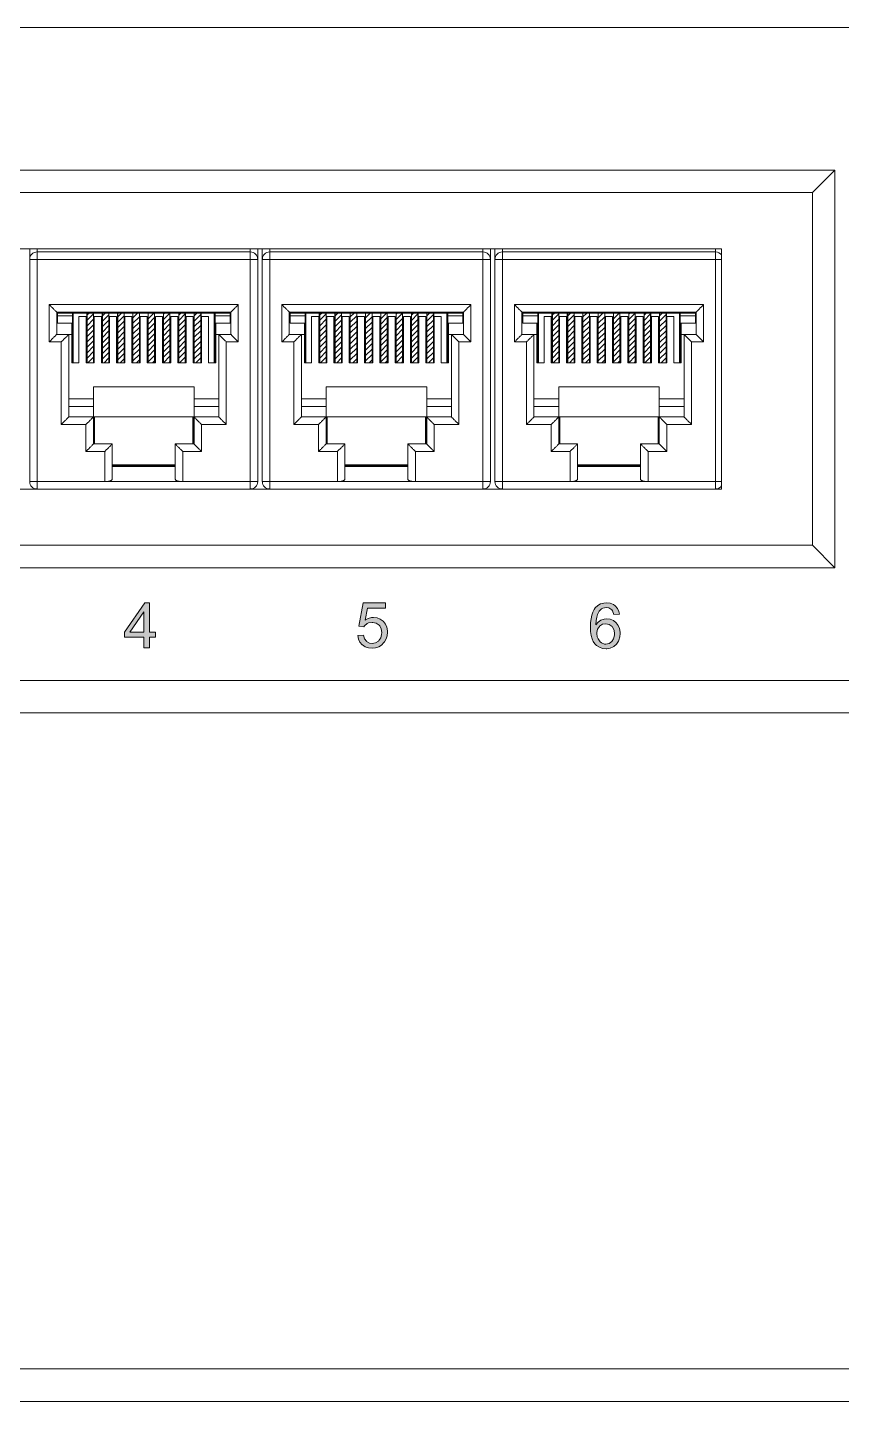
# Model space of a CAD drawing. Header units: millimetres. Extents: x 1256 to 2931, y 3298 to 3694.
# Drawn here: x 2055.89 to 2062.12, y 3460.25 to 3470.77 of the extents above; entities that cross this region are included whole.
import ezdxf

# ---------------------------------------------------------------- set-up
doc = ezdxf.new("R2010")
doc.units = ezdxf.units.MM
doc.layers.get('0').update_dxf_attribs({"color": 250, "lineweight": 5})
doc.layers.add('(B) 1U - Patch Panel nº', color=250, linetype='Continuous', lineweight=5)
doc.layers.add('(C)1U - Gestion Cable', color=250, linetype='Continuous', lineweight=5)
pattern_1 = [(45, (22474.5474, 105.91026), (-0.166441777, 0.166441777), [])]
pattern_2 = [(45, (22488.9114, 105.91026), (-0.166441777, 0.166441777), [])]
pattern_3 = [(45, (22503.2754, 105.91026), (-0.166441777, 0.166441777), [])]

# ---------------------------------------------------------------- blocks, each defined once
blk = doc.blocks.new('1U - Patch Panel 24P RJ45')
at = {"layer": '(B) 1U - Patch Panel nº', "lineweight": 5}
h = blk.add_hatch(dxfattribs=at)
h.set_pattern_fill('ANSI31', color=250, scale=0.074137, style=0)
h.set_pattern_definition(pattern_1)
h.paths.add_polyline_path([(23115.948, 717.034), (23115.634, 717.034), (23115.551, 717.026), (23115.551, 713.968), (23115.948, 713.968)])
h = blk.add_hatch(dxfattribs=at)
h.set_pattern_fill('ANSI31', color=250, scale=0.074137, style=0)
h.set_pattern_definition(pattern_1)
h.paths.add_polyline_path([(23116.891, 717.034), (23116.558, 717.034), (23116.494, 717.029), (23116.494, 713.968), (23116.891, 713.968)])
h.paths.add_polyline_path([(23117.83, 717.034), (23117.432, 717.034), (23117.432, 713.968), (23117.83, 713.968)])
h.paths.add_polyline_path([(23118.773, 717.034), (23118.375, 717.034), (23118.375, 713.968), (23118.773, 713.968)])
h.paths.add_polyline_path([(23119.711, 717.034), (23119.313, 717.034), (23119.313, 713.968), (23119.711, 713.968)])
h.paths.add_polyline_path([(23120.257, 713.968), (23120.656, 713.968), (23120.656, 717.034), (23120.257, 717.034)])
h.paths.add_polyline_path([(23121.205, 713.968), (23121.602, 713.968), (23121.602, 717.034), (23121.205, 717.034)])
h = blk.add_hatch(dxfattribs=at)
h.set_pattern_fill('ANSI31', color=250, scale=0.074137, style=0)
h.set_pattern_definition(pattern_1)
h.paths.add_polyline_path([(23122.163, 713.968), (23122.561, 713.968), (23122.561, 717.033), (23122.535, 717.034), (23122.163, 717.034)])
h = blk.add_hatch(dxfattribs=at)
h.set_pattern_fill('ANSI31', color=250, scale=0.074137, style=0)
h.set_pattern_definition(pattern_2)
h.paths.add_polyline_path([(23130.312, 717.034), (23129.998, 717.034), (23129.915, 717.026), (23129.915, 713.968), (23130.312, 713.968)])
h = blk.add_hatch(dxfattribs=at)
h.set_pattern_fill('ANSI31', color=250, scale=0.074137, style=0)
h.set_pattern_definition(pattern_2)
h.paths.add_polyline_path([(23131.255, 717.034), (23130.922, 717.034), (23130.858, 717.029), (23130.858, 713.968), (23131.255, 713.968)])
h.paths.add_polyline_path([(23132.194, 717.034), (23131.796, 717.034), (23131.796, 713.968), (23132.194, 713.968)])
h.paths.add_polyline_path([(23133.137, 717.034), (23132.739, 717.034), (23132.739, 713.968), (23133.137, 713.968)])
h.paths.add_polyline_path([(23134.075, 717.034), (23133.677, 717.034), (23133.677, 713.968), (23134.075, 713.968)])
h.paths.add_polyline_path([(23134.621, 713.968), (23135.02, 713.968), (23135.02, 717.034), (23134.621, 717.034)])
h.paths.add_polyline_path([(23135.569, 713.968), (23135.966, 713.968), (23135.966, 717.034), (23135.569, 717.034)])
h = blk.add_hatch(dxfattribs=at)
h.set_pattern_fill('ANSI31', color=250, scale=0.074137, style=0)
h.set_pattern_definition(pattern_2)
h.paths.add_polyline_path([(23136.527, 713.968), (23136.925, 713.968), (23136.925, 717.033), (23136.899, 717.034), (23136.527, 717.034)])
h = blk.add_hatch(dxfattribs=at)
h.set_pattern_fill('ANSI31', color=250, scale=0.074137, style=0)
h.set_pattern_definition(pattern_3)
h.paths.add_polyline_path([(23144.676, 717.034), (23144.362, 717.034), (23144.279, 717.026), (23144.279, 713.968), (23144.676, 713.968)])
h = blk.add_hatch(dxfattribs=at)
h.set_pattern_fill('ANSI31', color=250, scale=0.074137, style=0)
h.set_pattern_definition(pattern_3)
h.paths.add_polyline_path([(23145.619, 717.034), (23145.286, 717.034), (23145.222, 717.029), (23145.222, 713.968), (23145.619, 713.968)])
h.paths.add_polyline_path([(23146.558, 717.034), (23146.16, 717.034), (23146.16, 713.968), (23146.558, 713.968)])
h.paths.add_polyline_path([(23147.501, 717.034), (23147.103, 717.034), (23147.103, 713.968), (23147.501, 713.968)])
h.paths.add_polyline_path([(23148.439, 717.034), (23148.041, 717.034), (23148.041, 713.968), (23148.439, 713.968)])
h.paths.add_polyline_path([(23148.985, 713.968), (23149.384, 713.968), (23149.384, 717.034), (23148.985, 717.034)])
h.paths.add_polyline_path([(23149.933, 713.968), (23150.33, 713.968), (23150.33, 717.034), (23149.933, 717.034)])
h = blk.add_hatch(dxfattribs=at)
h.set_pattern_fill('ANSI31', color=250, scale=0.074137, style=0)
h.set_pattern_definition(pattern_3)
h.paths.add_polyline_path([(23150.891, 713.968), (23151.289, 713.968), (23151.289, 717.033), (23151.263, 717.034), (23150.891, 717.034)])
h = blk.add_hatch(color=250, dxfattribs=at)
h.paths.add_polyline_path([(23147.989, 698.645), (23148.068, 698.424), (23148.406, 698.45), (23148.374, 698.609), (23148.289, 698.802), (23148.156, 698.958), (23148.038, 699.043), (23147.843, 699.118), (23147.618, 699.144), (23147.449, 699.131), (23147.247, 699.072), (23147.071, 698.971), (23146.918, 698.824), (23146.85, 698.723), (23146.765, 698.564), (23146.703, 698.375), (23146.657, 698.16), (23146.631, 697.919), (23146.622, 697.652), (23146.622, 697.632), (23146.635, 697.365), (23146.667, 697.131), (23146.719, 696.929), (23146.794, 696.756), (23146.892, 696.62), (23146.999, 696.509), (23147.172, 696.395), (23147.367, 696.327), (23147.586, 696.304), (23147.625, 696.304), (23147.84, 696.34), (23148.032, 696.424), (23148.064, 696.444), (23148.221, 696.584), (23148.344, 696.769), (23148.37, 696.831), (23148.436, 697.033), (23148.455, 697.255), (23148.452, 697.33), (23148.419, 697.548), (23148.338, 697.74), (23148.217, 697.903), (23148.208, 697.913), (23148.038, 698.046), (23147.846, 698.127), (23147.634, 698.154), (23147.465, 698.137), (23147.263, 698.062), (23147.104, 697.955), (23146.96, 697.786), (23146.973, 698.043), (23147.006, 698.254), (23147.058, 698.427), (23147.165, 698.626), (23147.312, 698.772), (23147.387, 698.818), (23147.599, 698.86), (23147.765, 698.834), (23147.937, 698.717)])
h.paths.add_polyline_path([(23147.784, 697.812), (23147.954, 697.688), (23147.989, 697.642), (23148.077, 697.46), (23148.107, 697.232), (23148.103, 697.141), (23148.055, 696.929), (23147.95, 696.76), (23147.781, 696.629), (23147.579, 696.584), (23147.498, 696.59), (23147.299, 696.668), (23147.214, 696.734), (23147.091, 696.913), (23147.042, 697.036), (23147.012, 697.251), (23147.016, 697.307), (23147.061, 697.518), (23147.175, 697.688), (23147.182, 697.698), (23147.358, 697.815), (23147.566, 697.854), (23147.576, 697.854)], flags=16)
h = blk.add_hatch(color=250, dxfattribs=at)
h.paths.add_polyline_path([(23119.393, 699.137), (23119.116, 699.137), (23117.849, 697.336), (23117.849, 697.024), (23119.054, 697.024), (23119.054, 696.359), (23119.393, 696.359), (23119.393, 697.024), (23119.77, 697.024), (23119.77, 697.336), (23119.393, 697.336)])
h.paths.add_polyline_path([(23119.054, 698.59), (23119.054, 697.336), (23118.184, 697.336)], flags=16)
blk.add_hatch(color=250, dxfattribs=at).paths.add_polyline_path([(23133.963, 698.808), (23133.963, 699.137), (23132.582, 699.137), (23132.312, 697.707), (23132.635, 697.665), (23132.674, 697.724), (23132.843, 697.86), (23132.924, 697.9), (23133.139, 697.935), (23133.191, 697.932), (23133.4, 697.883), (23133.569, 697.766), (23133.615, 697.714), (23133.703, 697.532), (23133.732, 697.307), (23133.726, 697.19), (23133.67, 696.981), (23133.563, 696.812), (23133.53, 696.779), (23133.351, 696.665), (23133.146, 696.626), (23132.977, 696.652), (23132.797, 696.76), (23132.788, 696.766), (23132.674, 696.929), (23132.612, 697.151), (23132.254, 697.121), (23132.299, 696.903), (23132.39, 696.714), (23132.527, 696.558), (23132.547, 696.542), (23132.716, 696.434), (23132.918, 696.369), (23133.146, 696.346), (23133.354, 696.366), (23133.553, 696.428), (23133.726, 696.535), (23133.875, 696.685), (23133.908, 696.73), (23134.012, 696.913), (23134.074, 697.115), (23134.094, 697.336), (23134.09, 697.418), (23134.055, 697.633), (23133.973, 697.821), (23133.843, 697.984), (23133.814, 698.014), (23133.641, 698.137), (23133.446, 698.212), (23133.231, 698.238), (23133.104, 698.229), (23132.902, 698.17), (23132.706, 698.062), (23132.856, 698.808)])
at = {"layer": '(B) 1U - Patch Panel nº', "color": 250, "lineweight": 5}
for points in [[(23147.618, 699.144), (23147.449, 699.131), (23147.247, 699.072), (23147.071, 698.971), (23146.918, 698.824), (23146.85, 698.723), (23146.765, 698.564), (23146.703, 698.375), (23146.657, 698.16), (23146.631, 697.919), (23146.622, 697.652), (23146.622, 697.632), (23146.635, 697.365), (23146.667, 697.131), (23146.719, 696.929), (23146.794, 696.756), (23146.892, 696.62), (23146.999, 696.509), (23147.172, 696.395), (23147.367, 696.327), (23147.586, 696.304), (23147.625, 696.304), (23147.84, 696.34), (23148.032, 696.424), (23148.064, 696.444), (23148.221, 696.584)], [(23148.156, 698.958), (23148.038, 699.043), (23147.843, 699.118), (23147.618, 699.144)], [(23119.393, 699.137), (23119.116, 699.137), (23117.849, 697.336), (23117.849, 697.024), (23119.054, 697.024), (23119.054, 696.359), (23119.393, 696.359), (23119.393, 697.024), (23119.77, 697.024), (23119.77, 697.336), (23119.393, 697.336)], [(23119.054, 698.59), (23119.054, 697.336), (23118.184, 697.336), (23119.054, 697.336)], [(23119.054, 697.336), (23118.184, 697.336), (23119.054, 698.59)], [(23119.393, 697.336), (23119.393, 699.137)], [(23133.963, 699.137), (23132.582, 699.137), (23132.312, 697.707), (23132.635, 697.665), (23132.674, 697.724), (23132.843, 697.86), (23132.924, 697.9), (23133.139, 697.935)], [(23132.706, 698.062), (23132.856, 698.808), (23133.963, 698.808), (23133.963, 699.137)], [(23146.96, 697.786), (23146.96, 697.786), (23146.973, 698.043), (23147.006, 698.254), (23147.058, 698.427), (23147.165, 698.626), (23147.312, 698.772), (23147.387, 698.818), (23147.599, 698.86)], [(23147.599, 698.86), (23147.765, 698.834), (23147.937, 698.717), (23147.989, 698.645), (23148.068, 698.424), (23148.406, 698.45), (23148.374, 698.609), (23148.289, 698.802), (23148.156, 698.958)], [(23132.527, 696.558), (23132.547, 696.542), (23132.716, 696.434), (23132.918, 696.369), (23133.146, 696.346), (23133.354, 696.366), (23133.553, 696.428), (23133.726, 696.535), (23133.875, 696.685), (23133.908, 696.73), (23134.012, 696.913), (23134.074, 697.115), (23134.094, 697.336), (23134.09, 697.418), (23134.055, 697.633), (23133.973, 697.821), (23133.843, 697.984)], [(23133.231, 698.238), (23133.104, 698.229), (23132.902, 698.17), (23132.706, 698.062)], [(23133.139, 697.935), (23133.191, 697.932), (23133.4, 697.883), (23133.569, 697.766), (23133.615, 697.714), (23133.703, 697.532), (23133.732, 697.307), (23133.726, 697.19), (23133.67, 696.981), (23133.563, 696.812), (23133.53, 696.779), (23133.351, 696.665), (23133.146, 696.626)], [(23133.814, 698.014), (23133.641, 698.137), (23133.446, 698.212), (23133.231, 698.238)], [(23133.843, 697.984), (23133.814, 698.014)], [(23147.634, 698.154), (23147.465, 698.137), (23147.263, 698.062), (23147.104, 697.955), (23146.96, 697.786)], [(23147.579, 696.584), (23147.498, 696.59), (23147.299, 696.668), (23147.214, 696.734), (23147.091, 696.913), (23147.042, 697.036), (23147.012, 697.251), (23147.016, 697.307), (23147.061, 697.518), (23147.175, 697.688), (23147.182, 697.698)], [(23147.182, 697.698), (23147.358, 697.815), (23147.566, 697.854)], [(23147.566, 697.854), (23147.576, 697.854), (23147.784, 697.812), (23147.954, 697.688), (23147.989, 697.642), (23148.077, 697.46), (23148.107, 697.232), (23148.103, 697.141), (23148.055, 696.929), (23147.95, 696.76), (23147.781, 696.629), (23147.579, 696.584)], [(23148.217, 697.903), (23148.208, 697.913), (23148.038, 698.046), (23147.846, 698.127), (23147.634, 698.154)], [(23148.221, 696.584), (23148.344, 696.769), (23148.37, 696.831), (23148.436, 697.033), (23148.455, 697.255), (23148.452, 697.33), (23148.419, 697.548), (23148.338, 697.74), (23148.217, 697.903)], [(23132.612, 697.151), (23132.254, 697.121), (23132.254, 697.121), (23132.299, 696.903), (23132.39, 696.714), (23132.527, 696.558)], [(23133.146, 696.626), (23132.977, 696.652), (23132.797, 696.76), (23132.788, 696.766), (23132.674, 696.929), (23132.612, 697.151)]]:
    blk.add_lwpolyline(points, dxfattribs=at)
at = {"color": 250, "linetype": 'Continuous', "lineweight": 5}
for p, q in [((23468.04, 734.668), (23057.508, 734.668)), ((23161.716, 725.864), (23061.539, 725.864)), ((23161.716, 725.864), (23160.326, 724.474)), ((23161.716, 701.306), (23161.716, 725.864)), ((23160.326, 724.474), (23062.929, 724.474)), ((23160.326, 702.696), (23160.326, 724.474)), ((23154.72, 720.999), (23068.536, 720.999)), ((23111.998, 706.635), (23111.998, 720.999)), ((23112.462, 706.171), (23112.462, 720.999)), ((23112.462, 720.813), (23125.621, 720.813)), ((23125.621, 706.171), (23125.621, 720.999)), ((23126.084, 706.635), (23126.084, 720.999)), ((23126.362, 706.635), (23126.362, 720.999)), ((23126.826, 706.171), (23126.826, 720.999)), ((23126.826, 720.813), (23139.985, 720.813)), ((23139.985, 706.171), (23139.985, 720.999)), ((23140.448, 706.635), (23140.448, 720.999)), ((23140.726, 706.635), (23140.726, 720.999)), ((23141.19, 706.171), (23141.19, 720.999)), ((23141.19, 720.813), (23154.349, 720.813)), ((23154.349, 706.171), (23154.349, 720.999)), ((23154.72, 706.171), (23154.72, 720.999)), ((23111.998, 720.35), (23126.084, 720.35)), ((23126.362, 720.35), (23140.448, 720.35)), ((23140.726, 720.35), (23154.72, 720.35)), ((23113.203, 717.558), (23124.88, 717.558)), ((23113.203, 715.253), (23113.203, 717.558)), ((23113.666, 717.095), (23124.416, 717.095)), ((23113.666, 717.095), (23113.666, 717.094)), ((23113.666, 715.716), (23113.666, 717.094)), ((23113.666, 717.034), (23124.416, 717.034)), ((23113.713, 716.41), (23113.713, 717.034)), ((23114.639, 713.968), (23114.639, 717.034)), ((23114.686, 717.034), (23114.686, 713.968)), ((23115.518, 717.034), (23115.518, 713.968)), ((23115.551, 717.034), (23115.551, 713.968)), ((23115.634, 717.034), (23115.551, 717.026)), ((23115.948, 717.034), (23115.948, 713.968)), ((23116.466, 717.034), (23116.466, 713.968)), ((23116.494, 717.034), (23116.494, 713.968)), ((23116.558, 717.034), (23116.494, 717.029)), ((23116.891, 717.034), (23116.891, 713.968)), ((23117.417, 717.034), (23117.417, 713.968)), ((23117.432, 717.034), (23117.432, 713.968)), ((23117.83, 717.034), (23117.83, 713.968)), ((23118.364, 717.034), (23118.364, 713.968)), ((23118.375, 717.034), (23118.375, 713.968)), ((23118.773, 717.034), (23118.773, 713.968)), ((23119.313, 717.034), (23119.313, 713.968)), ((23119.711, 717.034), (23119.711, 713.968)), ((23119.715, 717.034), (23119.715, 713.968)), ((23120.257, 717.034), (23120.257, 713.968)), ((23120.656, 717.034), (23120.656, 713.968)), ((23120.661, 717.034), (23120.661, 713.968)), ((23121.205, 717.034), (23121.205, 713.968)), ((23121.602, 717.034), (23121.602, 713.968)), ((23121.622, 717.034), (23121.622, 713.968)), ((23122.163, 717.034), (23122.163, 713.968)), ((23122.561, 717.033), (23122.535, 717.034)), ((23122.561, 717.036), (23122.561, 717.033)), ((23122.561, 717.034), (23122.561, 713.968)), ((23122.582, 717.034), (23122.582, 713.968)), ((23123.397, 713.968), (23123.397, 717.034)), ((23123.443, 713.968), (23123.443, 717.034)), ((23124.37, 716.41), (23124.37, 717.034)), ((23124.416, 717.095), (23124.416, 717.094)), ((23124.416, 717.094), (23124.416, 715.716)), ((23124.88, 717.558), (23124.88, 715.253)), ((23127.567, 717.558), (23139.244, 717.558)), ((23127.567, 715.253), (23127.567, 717.558)), ((23128.03, 717.095), (23138.78, 717.095)), ((23128.03, 717.095), (23128.03, 717.094)), ((23128.03, 715.716), (23128.03, 717.094)), ((23128.03, 717.034), (23138.78, 717.034)), ((23128.077, 716.41), (23128.077, 717.034)), ((23129.003, 713.968), (23129.003, 717.034)), ((23129.05, 717.034), (23129.05, 713.968)), ((23129.882, 717.034), (23129.882, 713.968)), ((23129.915, 717.034), (23129.915, 713.968)), ((23129.998, 717.034), (23129.915, 717.026)), ((23130.312, 717.034), (23130.312, 713.968)), ((23130.83, 717.034), (23130.83, 713.968)), ((23130.858, 717.034), (23130.858, 713.968)), ((23130.922, 717.034), (23130.858, 717.029)), ((23131.255, 717.034), (23131.255, 713.968)), ((23131.781, 717.034), (23131.781, 713.968)), ((23131.796, 717.034), (23131.796, 713.968)), ((23132.194, 717.034), (23132.194, 713.968)), ((23132.728, 717.034), (23132.728, 713.968)), ((23132.739, 717.034), (23132.739, 713.968)), ((23133.137, 717.034), (23133.137, 713.968)), ((23133.677, 717.034), (23133.677, 713.968)), ((23134.075, 717.034), (23134.075, 713.968)), ((23134.079, 717.034), (23134.079, 713.968)), ((23134.621, 717.034), (23134.621, 713.968)), ((23135.02, 717.034), (23135.02, 713.968)), ((23135.025, 717.034), (23135.025, 713.968)), ((23135.569, 717.034), (23135.569, 713.968)), ((23135.966, 717.034), (23135.966, 713.968)), ((23135.986, 717.034), (23135.986, 713.968)), ((23136.527, 717.034), (23136.527, 713.968)), ((23136.925, 717.033), (23136.899, 717.034)), ((23136.925, 717.036), (23136.925, 717.033)), ((23136.925, 717.034), (23136.925, 713.968)), ((23136.946, 717.034), (23136.946, 713.968)), ((23137.761, 713.968), (23137.761, 717.034)), ((23137.807, 713.968), (23137.807, 717.034)), ((23138.734, 716.41), (23138.734, 717.034)), ((23138.78, 717.095), (23138.78, 717.094)), ((23138.78, 717.094), (23138.78, 715.716)), ((23139.244, 717.558), (23139.244, 715.253)), ((23141.931, 717.558), (23153.608, 717.558)), ((23141.931, 715.253), (23141.931, 717.558)), ((23142.394, 717.095), (23153.144, 717.095)), ((23142.394, 717.095), (23142.394, 717.094)), ((23142.394, 715.716), (23142.394, 717.094)), ((23142.394, 717.034), (23153.144, 717.034)), ((23142.441, 716.41), (23142.441, 717.034)), ((23143.367, 713.968), (23143.367, 717.034)), ((23143.414, 717.034), (23143.414, 713.968)), ((23144.246, 717.034), (23144.246, 713.968)), ((23144.279, 717.034), (23144.279, 713.968)), ((23144.362, 717.034), (23144.279, 717.026)), ((23144.676, 717.034), (23144.676, 713.968)), ((23145.194, 717.034), (23145.194, 713.968)), ((23145.222, 717.034), (23145.222, 713.968)), ((23145.286, 717.034), (23145.222, 717.029)), ((23145.619, 717.034), (23145.619, 713.968)), ((23146.145, 717.034), (23146.145, 713.968)), ((23146.16, 717.034), (23146.16, 713.968)), ((23146.558, 717.034), (23146.558, 713.968)), ((23147.092, 717.034), (23147.092, 713.968)), ((23147.103, 717.034), (23147.103, 713.968)), ((23147.501, 717.034), (23147.501, 713.968)), ((23148.041, 717.034), (23148.041, 713.968)), ((23148.439, 717.034), (23148.439, 713.968)), ((23148.443, 717.034), (23148.443, 713.968)), ((23148.985, 717.034), (23148.985, 713.968)), ((23149.384, 717.034), (23149.384, 713.968)), ((23149.389, 717.034), (23149.389, 713.968)), ((23149.933, 717.034), (23149.933, 713.968)), ((23150.33, 717.034), (23150.33, 713.968)), ((23150.35, 717.034), (23150.35, 713.968)), ((23150.891, 717.034), (23150.891, 713.968)), ((23151.289, 717.033), (23151.263, 717.034)), ((23151.289, 717.036), (23151.289, 717.033)), ((23151.289, 717.034), (23151.289, 713.968)), ((23151.31, 717.034), (23151.31, 713.968)), ((23152.125, 713.968), (23152.125, 717.034)), ((23152.171, 713.968), (23152.171, 717.034)), ((23153.098, 716.41), (23153.098, 717.034)), ((23153.144, 717.095), (23153.144, 717.094)), ((23153.144, 717.094), (23153.144, 715.716)), ((23153.608, 717.558), (23153.608, 715.253)), ((23113.666, 716.82), (23113.713, 716.82)), ((23114.639, 716.874), (23113.713, 716.874)), ((23114.639, 716.41), (23113.713, 716.41)), ((23114.593, 716.41), (23114.593, 713.968)), ((23115.042, 713.968), (23115.042, 716.822)), ((23115.042, 716.822), (23115.478, 716.822)), ((23115.478, 716.818), (23115.042, 716.818)), ((23115.478, 713.968), (23115.478, 716.822)), ((23115.988, 713.968), (23115.988, 716.822)), ((23115.988, 716.822), (23116.423, 716.822)), ((23116.423, 716.818), (23115.988, 716.818)), ((23116.423, 713.968), (23116.423, 716.822)), ((23116.933, 713.968), (23116.933, 716.822)), ((23116.933, 716.822), (23117.369, 716.822)), ((23117.369, 716.818), (23116.933, 716.818)), ((23117.369, 713.968), (23117.369, 716.822)), ((23117.878, 713.968), (23117.878, 716.822)), ((23117.878, 716.822), (23118.314, 716.822)), ((23118.314, 716.818), (23117.878, 716.818)), ((23118.314, 713.968), (23118.314, 716.822)), ((23118.823, 713.968), (23118.823, 716.822)), ((23118.823, 716.822), (23119.259, 716.822)), ((23119.259, 716.818), (23118.823, 716.818)), ((23119.259, 713.968), (23119.259, 716.822)), ((23119.769, 713.968), (23119.769, 716.822)), ((23119.769, 716.822), (23120.204, 716.822)), ((23120.204, 716.818), (23119.769, 716.818)), ((23120.204, 713.968), (23120.204, 716.822)), ((23120.714, 713.968), (23120.714, 716.822)), ((23120.714, 716.822), (23121.15, 716.822)), ((23121.15, 716.818), (23120.714, 716.818)), ((23121.15, 713.968), (23121.15, 716.822)), ((23121.659, 713.968), (23121.659, 716.822)), ((23121.659, 716.822), (23122.095, 716.822)), ((23122.095, 716.818), (23121.659, 716.818)), ((23122.095, 713.968), (23122.095, 716.822)), ((23122.604, 713.968), (23122.604, 716.822)), ((23122.604, 716.822), (23123.04, 716.822)), ((23123.04, 716.818), (23122.604, 716.818)), ((23123.04, 713.968), (23123.04, 716.822)), ((23123.443, 716.874), (23124.37, 716.874)), ((23124.37, 716.41), (23123.443, 716.41)), ((23123.489, 716.41), (23123.489, 713.968)), ((23124.416, 716.82), (23124.37, 716.82)), ((23128.03, 716.82), (23128.077, 716.82)), ((23129.003, 716.874), (23128.077, 716.874)), ((23129.003, 716.41), (23128.077, 716.41)), ((23128.957, 716.41), (23128.957, 713.968)), ((23129.406, 713.968), (23129.406, 716.822)), ((23129.406, 716.822), (23129.842, 716.822)), ((23129.842, 716.818), (23129.406, 716.818)), ((23129.842, 713.968), (23129.842, 716.822)), ((23130.352, 713.968), (23130.352, 716.822)), ((23130.352, 716.822), (23130.787, 716.822)), ((23130.787, 716.818), (23130.352, 716.818)), ((23130.787, 713.968), (23130.787, 716.822)), ((23131.297, 713.968), (23131.297, 716.822)), ((23131.297, 716.822), (23131.733, 716.822)), ((23131.733, 716.818), (23131.297, 716.818)), ((23131.733, 713.968), (23131.733, 716.822)), ((23132.242, 713.968), (23132.242, 716.822)), ((23132.242, 716.822), (23132.678, 716.822)), ((23132.678, 716.818), (23132.242, 716.818)), ((23132.678, 713.968), (23132.678, 716.822)), ((23133.187, 713.968), (23133.187, 716.822)), ((23133.187, 716.822), (23133.623, 716.822)), ((23133.623, 716.818), (23133.187, 716.818)), ((23133.623, 713.968), (23133.623, 716.822)), ((23134.133, 713.968), (23134.133, 716.822)), ((23134.133, 716.822), (23134.568, 716.822)), ((23134.568, 716.818), (23134.133, 716.818)), ((23134.568, 713.968), (23134.568, 716.822)), ((23135.078, 713.968), (23135.078, 716.822)), ((23135.078, 716.822), (23135.514, 716.822)), ((23135.514, 716.818), (23135.078, 716.818)), ((23135.514, 713.968), (23135.514, 716.822)), ((23136.023, 713.968), (23136.023, 716.822)), ((23136.023, 716.822), (23136.459, 716.822)), ((23136.459, 716.818), (23136.023, 716.818)), ((23136.459, 713.968), (23136.459, 716.822)), ((23136.968, 713.968), (23136.968, 716.822)), ((23136.968, 716.822), (23137.404, 716.822)), ((23137.404, 716.818), (23136.968, 716.818)), ((23137.404, 713.968), (23137.404, 716.822)), ((23137.807, 716.874), (23138.734, 716.874)), ((23138.734, 716.41), (23137.807, 716.41)), ((23137.853, 716.41), (23137.853, 713.968)), ((23138.78, 716.82), (23138.734, 716.82)), ((23142.394, 716.82), (23142.441, 716.82)), ((23143.367, 716.874), (23142.441, 716.874)), ((23143.367, 716.41), (23142.441, 716.41)), ((23143.321, 716.41), (23143.321, 713.968)), ((23143.77, 713.968), (23143.77, 716.822)), ((23143.77, 716.822), (23144.206, 716.822)), ((23144.206, 716.818), (23143.77, 716.818)), ((23144.206, 713.968), (23144.206, 716.822)), ((23144.716, 713.968), (23144.716, 716.822)), ((23144.716, 716.822), (23145.151, 716.822)), ((23145.151, 716.818), (23144.716, 716.818)), ((23145.151, 713.968), (23145.151, 716.822)), ((23145.661, 713.968), (23145.661, 716.822)), ((23145.661, 716.822), (23146.097, 716.822)), ((23146.097, 716.818), (23145.661, 716.818)), ((23146.097, 713.968), (23146.097, 716.822)), ((23146.606, 713.968), (23146.606, 716.822)), ((23146.606, 716.822), (23147.042, 716.822)), ((23147.042, 716.818), (23146.606, 716.818)), ((23147.042, 713.968), (23147.042, 716.822)), ((23147.551, 713.968), (23147.551, 716.822)), ((23147.551, 716.822), (23147.987, 716.822)), ((23147.987, 716.818), (23147.551, 716.818)), ((23147.987, 713.968), (23147.987, 716.822)), ((23148.497, 713.968), (23148.497, 716.822)), ((23148.497, 716.822), (23148.932, 716.822)), ((23148.932, 716.818), (23148.497, 716.818)), ((23148.932, 713.968), (23148.932, 716.822)), ((23149.442, 713.968), (23149.442, 716.822)), ((23149.442, 716.822), (23149.878, 716.822)), ((23149.878, 716.818), (23149.442, 716.818)), ((23149.878, 713.968), (23149.878, 716.822)), ((23150.387, 716.822), (23150.823, 716.822)), ((23150.387, 713.968), (23150.387, 716.822)), ((23150.823, 716.818), (23150.387, 716.818)), ((23150.823, 713.968), (23150.823, 716.822)), ((23151.332, 713.968), (23151.332, 716.822)), ((23151.332, 716.822), (23151.768, 716.822)), ((23151.768, 716.818), (23151.332, 716.818)), ((23151.768, 713.968), (23151.768, 716.822)), ((23152.171, 716.874), (23153.098, 716.874)), ((23153.098, 716.41), (23152.171, 716.41)), ((23152.217, 716.41), (23152.217, 713.968)), ((23153.144, 716.82), (23153.098, 716.82)), ((23113.666, 715.716), (23114.593, 715.716)), ((23114.408, 710.619), (23114.408, 715.716)), ((23124.416, 715.716), (23123.489, 715.716)), ((23123.675, 715.716), (23123.675, 710.619)), ((23128.03, 715.716), (23128.957, 715.716)), ((23128.772, 710.619), (23128.772, 715.716)), ((23138.78, 715.716), (23137.853, 715.716)), ((23138.039, 715.716), (23138.039, 710.619)), ((23142.394, 715.716), (23143.321, 715.716)), ((23143.136, 710.619), (23143.136, 715.716)), ((23153.144, 715.716), (23152.217, 715.716)), ((23152.403, 715.716), (23152.403, 710.619)), ((23113.944, 715.253), (23113.203, 715.253)), ((23113.944, 710.156), (23113.944, 715.253)), ((23124.138, 715.253), (23124.138, 710.156)), ((23124.88, 715.253), (23124.138, 715.253)), ((23128.308, 715.253), (23127.567, 715.253)), ((23128.308, 710.156), (23128.308, 715.253)), ((23138.502, 715.253), (23138.502, 710.156)), ((23139.244, 715.253), (23138.502, 715.253)), ((23142.672, 715.253), (23141.931, 715.253)), ((23142.672, 710.156), (23142.672, 715.253)), ((23152.866, 715.253), (23152.866, 710.156)), ((23153.608, 715.253), (23152.866, 715.253)), ((23115.042, 713.968), (23114.593, 713.968)), ((23115.988, 713.968), (23115.478, 713.968)), ((23116.933, 713.968), (23116.423, 713.968)), ((23117.878, 713.968), (23117.369, 713.968)), ((23118.823, 713.968), (23118.314, 713.968)), ((23119.769, 713.968), (23119.259, 713.968)), ((23120.714, 713.968), (23120.204, 713.968)), ((23121.659, 713.968), (23121.15, 713.968)), ((23122.604, 713.968), (23122.095, 713.968)), ((23123.489, 713.968), (23123.04, 713.968)), ((23129.406, 713.968), (23128.957, 713.968)), ((23130.352, 713.968), (23129.842, 713.968)), ((23131.297, 713.968), (23130.787, 713.968)), ((23132.242, 713.968), (23131.733, 713.968)), ((23133.187, 713.968), (23132.678, 713.968)), ((23134.133, 713.968), (23133.623, 713.968)), ((23135.078, 713.968), (23134.568, 713.968)), ((23136.023, 713.968), (23135.514, 713.968)), ((23136.968, 713.968), (23136.459, 713.968)), ((23137.853, 713.968), (23137.404, 713.968)), ((23143.77, 713.968), (23143.321, 713.968)), ((23144.716, 713.968), (23144.206, 713.968)), ((23145.661, 713.968), (23145.151, 713.968)), ((23146.606, 713.968), (23146.097, 713.968)), ((23147.551, 713.968), (23147.042, 713.968)), ((23148.497, 713.968), (23147.987, 713.968)), ((23149.442, 713.968), (23148.932, 713.968)), ((23150.387, 713.968), (23149.878, 713.968)), ((23151.332, 713.968), (23150.823, 713.968)), ((23152.217, 713.968), (23151.768, 713.968)), ((23122.146, 712.473), (23115.937, 712.473)), ((23115.937, 708.951), (23115.937, 712.473)), ((23122.146, 708.951), (23122.146, 712.473)), ((23130.301, 708.951), (23130.301, 712.473)), ((23136.51, 712.473), (23130.301, 712.473)), ((23136.51, 708.951), (23136.51, 712.473)), ((23150.874, 712.473), (23144.665, 712.473)), ((23144.665, 708.951), (23144.665, 712.473)), ((23150.874, 708.951), (23150.874, 712.473)), ((23115.937, 711.731), (23114.408, 711.731)), ((23115.937, 711.268), (23114.408, 711.268)), ((23123.675, 711.731), (23122.146, 711.731)), ((23123.675, 711.268), (23122.146, 711.268)), ((23130.301, 711.731), (23128.772, 711.731)), ((23130.301, 711.268), (23128.772, 711.268)), ((23138.039, 711.731), (23136.51, 711.731)), ((23138.039, 711.268), (23136.51, 711.268)), ((23144.665, 711.731), (23143.136, 711.731)), ((23144.665, 711.268), (23143.136, 711.268)), ((23152.403, 711.731), (23150.874, 711.731)), ((23152.403, 711.268), (23150.874, 711.268)), ((23123.675, 710.619), (23114.408, 710.619)), ((23115.955, 710.619), (23115.955, 708.951)), ((23116.001, 710.619), (23116.001, 708.951)), ((23122.081, 708.951), (23122.081, 710.619)), ((23122.127, 708.951), (23122.127, 710.619)), ((23138.039, 710.619), (23128.772, 710.619)), ((23130.319, 710.619), (23130.319, 708.951)), ((23130.365, 710.619), (23130.365, 708.951)), ((23136.445, 708.951), (23136.445, 710.619)), ((23136.491, 708.951), (23136.491, 710.619)), ((23152.403, 710.619), (23143.136, 710.619)), ((23144.683, 710.619), (23144.683, 708.951)), ((23144.729, 710.619), (23144.729, 708.951)), ((23150.809, 708.951), (23150.809, 710.619)), ((23150.855, 708.951), (23150.855, 710.619)), ((23115.473, 710.156), (23113.944, 710.156)), ((23115.473, 708.488), (23115.473, 710.156)), ((23122.609, 710.156), (23122.609, 708.488)), ((23124.138, 710.156), (23122.609, 710.156)), ((23129.837, 710.156), (23128.308, 710.156)), ((23129.837, 708.488), (23129.837, 710.156)), ((23136.973, 710.156), (23136.973, 708.488)), ((23138.502, 710.156), (23136.973, 710.156)), ((23144.201, 710.156), (23142.672, 710.156)), ((23144.201, 708.488), (23144.201, 710.156)), ((23151.337, 710.156), (23151.337, 708.488)), ((23152.866, 710.156), (23151.337, 710.156)), ((23116.632, 708.488), (23115.473, 708.488)), ((23117.095, 708.951), (23115.937, 708.951)), ((23116.632, 708.488), (23116.632, 706.635)), ((23117.095, 708.951), (23117.095, 706.771)), ((23120.987, 706.771), (23120.987, 708.951)), ((23122.146, 708.951), (23120.987, 708.951)), ((23121.451, 706.635), (23121.451, 708.488)), ((23122.609, 708.488), (23121.451, 708.488)), ((23130.996, 708.488), (23129.837, 708.488)), ((23131.459, 708.951), (23130.301, 708.951)), ((23130.996, 708.488), (23130.996, 706.635)), ((23131.459, 708.951), (23131.459, 706.771)), ((23135.351, 706.771), (23135.351, 708.951)), ((23136.51, 708.951), (23135.351, 708.951)), ((23135.815, 706.635), (23135.815, 708.488)), ((23136.973, 708.488), (23135.815, 708.488)), ((23145.36, 708.488), (23144.201, 708.488)), ((23145.823, 708.951), (23144.665, 708.951)), ((23145.36, 708.488), (23145.36, 706.635)), ((23145.823, 708.951), (23145.823, 706.771)), ((23150.874, 708.951), (23149.715, 708.951)), ((23149.715, 706.771), (23149.715, 708.951)), ((23151.337, 708.488), (23150.179, 708.488)), ((23150.179, 706.635), (23150.179, 708.488)), ((23117.095, 707.654), (23120.987, 707.654)), ((23131.459, 707.654), (23135.351, 707.654)), ((23145.823, 707.654), (23149.715, 707.654)), ((23117.095, 707.608), (23120.987, 707.608)), ((23117.095, 707.561), (23120.987, 707.561)), ((23131.459, 707.608), (23135.351, 707.608)), ((23131.459, 707.561), (23135.351, 707.561)), ((23145.823, 707.608), (23149.715, 707.608)), ((23145.823, 707.561), (23149.715, 707.561)), ((23068.536, 706.171), (23154.72, 706.171)), ((23111.998, 706.635), (23126.084, 706.635)), ((23126.362, 706.635), (23140.448, 706.635)), ((23140.726, 706.635), (23154.72, 706.635)), ((23062.929, 702.696), (23160.326, 702.696)), ((23161.716, 701.306), (23160.326, 702.696)), ((23061.539, 701.306), (23161.716, 701.306)), ((23463.87, 694.356), (23061.678, 694.356))]:
    blk.add_line(p, q, dxfattribs=at)
for centre, start, end in [((23112.462, 720.35), 90, 180), ((23125.621, 720.35), 0, 90), ((23126.826, 720.35), 90, 180), ((23139.985, 720.35), 0, 90), ((23141.19, 720.35), 90, 180), ((23154.349, 720.35), 36.23422, 90), ((23112.462, 706.635), 180, 270), ((23125.621, 706.635), 270, 0), ((23126.826, 706.635), 180, 270), ((23139.985, 706.635), 270, 0), ((23141.19, 706.635), 180, 270), ((23154.349, 706.635), 270, 323.26635)]:
    blk.add_arc(centre, 0.463, start, end, dxfattribs=at)
for points, start_tangent, end_tangent in [([(23113.666, 717.095), (23113.65, 717.111), (23113.611, 717.149), (23113.559, 717.202), (23113.496, 717.265), (23113.426, 717.334), (23113.353, 717.408), (23113.278, 717.483), (23113.203, 717.558)], (-0.707107, 0.707107), (-0.707107, 0.707107)), ([(23124.416, 717.095), (23124.433, 717.111), (23124.471, 717.149), (23124.524, 717.202), (23124.587, 717.265), (23124.656, 717.334), (23124.73, 717.408), (23124.805, 717.483), (23124.88, 717.558)], (0.707107, 0.707107), (0.707107, 0.707107)), ([(23128.03, 717.095), (23128.014, 717.111), (23127.975, 717.149), (23127.923, 717.202), (23127.86, 717.265), (23127.79, 717.334), (23127.717, 717.408), (23127.641, 717.483), (23127.567, 717.558)], (-0.707107, 0.707107), (-0.707107, 0.707107)), ([(23138.78, 717.095), (23138.797, 717.111), (23138.835, 717.149), (23138.888, 717.202), (23138.951, 717.265), (23139.02, 717.334), (23139.094, 717.408), (23139.169, 717.483), (23139.244, 717.558)], (0.707107, 0.707107), (0.707107, 0.707107)), ([(23142.394, 717.095), (23142.378, 717.111), (23142.339, 717.149), (23142.287, 717.202), (23142.224, 717.265), (23142.154, 717.334), (23142.081, 717.408), (23142.005, 717.483), (23141.931, 717.558)], (-0.707107, 0.707107), (-0.707107, 0.707107)), ([(23153.144, 717.095), (23153.161, 717.111), (23153.199, 717.149), (23153.252, 717.202), (23153.315, 717.265), (23153.384, 717.334), (23153.458, 717.408), (23153.533, 717.483), (23153.608, 717.558)], (0.707107, 0.707107), (0.707107, 0.707107)), ([(23113.203, 715.253), (23113.278, 715.328), (23113.355, 715.405), (23113.429, 715.479), (23113.499, 715.549), (23113.562, 715.612), (23113.615, 715.665), (23113.652, 715.702), (23113.666, 715.716)], (0.707107, 0.707107), (0.707107, 0.707107)), ([(23113.944, 715.253), (23114.02, 715.328), (23114.096, 715.405), (23114.17, 715.479), (23114.241, 715.549), (23114.304, 715.612), (23114.356, 715.665), (23114.393, 715.702), (23114.408, 715.716)], (0.707107, 0.707107), (0.707107, 0.707107)), ([(23124.138, 715.253), (23124.063, 715.328), (23123.987, 715.405), (23123.912, 715.479), (23123.842, 715.549), (23123.779, 715.612), (23123.726, 715.665), (23123.689, 715.702), (23123.675, 715.716)], (-0.707107, 0.707107), (-0.707107, 0.707107)), ([(23124.88, 715.253), (23124.804, 715.328), (23124.728, 715.405), (23124.653, 715.479), (23124.583, 715.549), (23124.52, 715.612), (23124.468, 715.665), (23124.43, 715.702), (23124.416, 715.716)], (-0.707107, 0.707107), (-0.707107, 0.707107)), ([(23127.567, 715.253), (23127.642, 715.328), (23127.719, 715.405), (23127.793, 715.479), (23127.863, 715.549), (23127.926, 715.612), (23127.979, 715.665), (23128.016, 715.702), (23128.03, 715.716)], (0.707107, 0.707107), (0.707107, 0.707107)), ([(23128.308, 715.253), (23128.384, 715.328), (23128.46, 715.405), (23128.534, 715.479), (23128.605, 715.549), (23128.668, 715.612), (23128.72, 715.665), (23128.757, 715.702), (23128.772, 715.716)], (0.707107, 0.707107), (0.707107, 0.707107)), ([(23138.502, 715.253), (23138.427, 715.328), (23138.351, 715.405), (23138.276, 715.479), (23138.206, 715.549), (23138.143, 715.612), (23138.09, 715.665), (23138.053, 715.702), (23138.039, 715.716)], (-0.707107, 0.707107), (-0.707107, 0.707107)), ([(23139.244, 715.253), (23139.168, 715.328), (23139.092, 715.405), (23139.017, 715.479), (23138.947, 715.549), (23138.884, 715.612), (23138.832, 715.665), (23138.794, 715.702), (23138.78, 715.716)], (-0.707107, 0.707107), (-0.707107, 0.707107)), ([(23141.931, 715.253), (23142.006, 715.328), (23142.083, 715.405), (23142.157, 715.479), (23142.227, 715.549), (23142.29, 715.612), (23142.343, 715.665), (23142.38, 715.702), (23142.394, 715.716)], (0.707107, 0.707107), (0.707107, 0.707107)), ([(23142.672, 715.253), (23142.748, 715.328), (23142.824, 715.405), (23142.898, 715.479), (23142.969, 715.549), (23143.032, 715.612), (23143.084, 715.665), (23143.121, 715.702), (23143.136, 715.716)], (0.707107, 0.707107), (0.707107, 0.707107)), ([(23152.866, 715.253), (23152.791, 715.328), (23152.715, 715.405), (23152.64, 715.479), (23152.57, 715.549), (23152.507, 715.612), (23152.454, 715.665), (23152.417, 715.702), (23152.403, 715.716)], (-0.707107, 0.707107), (-0.707107, 0.707107)), ([(23153.608, 715.253), (23153.532, 715.328), (23153.456, 715.405), (23153.381, 715.479), (23153.311, 715.549), (23153.248, 715.612), (23153.196, 715.665), (23153.158, 715.702), (23153.144, 715.716)], (-0.707107, 0.707107), (-0.707107, 0.707107)), ([(23113.944, 710.156), (23114.02, 710.231), (23114.096, 710.308), (23114.17, 710.382), (23114.241, 710.452), (23114.304, 710.515), (23114.356, 710.568), (23114.393, 710.605), (23114.408, 710.619)], (0.707107, 0.707107), (0.707107, 0.707107)), ([(23115.473, 710.156), (23115.549, 710.231), (23115.625, 710.308), (23115.699, 710.382), (23115.77, 710.452), (23115.833, 710.515), (23115.885, 710.568), (23115.923, 710.605), (23115.937, 710.619)], (0.707107, 0.707107), (0.707107, 0.707107)), ([(23122.609, 710.156), (23122.534, 710.231), (23122.458, 710.308), (23122.383, 710.382), (23122.313, 710.452), (23122.25, 710.515), (23122.197, 710.568), (23122.16, 710.605), (23122.146, 710.619)], (-0.707107, 0.707107), (-0.707107, 0.707107)), ([(23124.138, 710.156), (23124.063, 710.231), (23123.987, 710.308), (23123.912, 710.382), (23123.842, 710.452), (23123.779, 710.515), (23123.726, 710.568), (23123.689, 710.605), (23123.675, 710.619)], (-0.707107, 0.707107), (-0.707107, 0.707107)), ([(23128.308, 710.156), (23128.384, 710.231), (23128.46, 710.308), (23128.534, 710.382), (23128.605, 710.452), (23128.668, 710.515), (23128.72, 710.568), (23128.757, 710.605), (23128.772, 710.619)], (0.707107, 0.707107), (0.707107, 0.707107)), ([(23129.837, 710.156), (23129.913, 710.231), (23129.989, 710.308), (23130.063, 710.382), (23130.134, 710.452), (23130.197, 710.515), (23130.249, 710.568), (23130.287, 710.605), (23130.301, 710.619)], (0.707107, 0.707107), (0.707107, 0.707107)), ([(23136.973, 710.156), (23136.898, 710.231), (23136.822, 710.308), (23136.747, 710.382), (23136.677, 710.452), (23136.614, 710.515), (23136.561, 710.568), (23136.524, 710.605), (23136.51, 710.619)], (-0.707107, 0.707107), (-0.707107, 0.707107)), ([(23138.502, 710.156), (23138.427, 710.231), (23138.351, 710.308), (23138.276, 710.382), (23138.206, 710.452), (23138.143, 710.515), (23138.09, 710.568), (23138.053, 710.605), (23138.039, 710.619)], (-0.707107, 0.707107), (-0.707107, 0.707107)), ([(23142.672, 710.156), (23142.748, 710.231), (23142.824, 710.308), (23142.898, 710.382), (23142.969, 710.452), (23143.032, 710.515), (23143.084, 710.568), (23143.121, 710.605), (23143.136, 710.619)], (0.707107, 0.707107), (0.707107, 0.707107)), ([(23144.201, 710.156), (23144.277, 710.231), (23144.353, 710.308), (23144.427, 710.382), (23144.498, 710.452), (23144.561, 710.515), (23144.613, 710.568), (23144.651, 710.605), (23144.665, 710.619)], (0.707107, 0.707107), (0.707107, 0.707107)), ([(23151.337, 710.156), (23151.262, 710.231), (23151.186, 710.308), (23151.111, 710.382), (23151.041, 710.452), (23150.978, 710.515), (23150.925, 710.568), (23150.888, 710.605), (23150.874, 710.619)], (-0.707107, 0.707107), (-0.707107, 0.707107)), ([(23152.866, 710.156), (23152.791, 710.231), (23152.715, 710.308), (23152.64, 710.382), (23152.57, 710.452), (23152.507, 710.515), (23152.454, 710.568), (23152.417, 710.605), (23152.403, 710.619)], (-0.707107, 0.707107), (-0.707107, 0.707107)), ([(23115.473, 708.488), (23115.549, 708.563), (23115.625, 708.64), (23115.699, 708.714), (23115.77, 708.784), (23115.833, 708.847), (23115.885, 708.9), (23115.923, 708.937), (23115.937, 708.951)], (0.707107, 0.707107), (0.707107, 0.707107)), ([(23116.632, 708.488), (23116.707, 708.563), (23116.783, 708.64), (23116.858, 708.714), (23116.928, 708.784), (23116.991, 708.847), (23117.044, 708.9), (23117.081, 708.937), (23117.095, 708.951)], (0.707107, 0.707107), (0.707107, 0.707107)), ([(23121.451, 708.488), (23121.375, 708.563), (23121.299, 708.64), (23121.225, 708.714), (23121.154, 708.784), (23121.091, 708.847), (23121.039, 708.9), (23121.002, 708.937), (23120.987, 708.951)], (-0.707107, 0.707107), (-0.707107, 0.707107)), ([(23122.609, 708.488), (23122.534, 708.563), (23122.458, 708.64), (23122.383, 708.714), (23122.313, 708.784), (23122.25, 708.847), (23122.197, 708.9), (23122.16, 708.937), (23122.146, 708.951)], (-0.707107, 0.707107), (-0.707107, 0.707107)), ([(23129.837, 708.488), (23129.913, 708.563), (23129.989, 708.64), (23130.063, 708.714), (23130.134, 708.784), (23130.197, 708.847), (23130.249, 708.9), (23130.287, 708.937), (23130.301, 708.951)], (0.707107, 0.707107), (0.707107, 0.707107)), ([(23130.996, 708.488), (23131.071, 708.563), (23131.147, 708.64), (23131.222, 708.714), (23131.292, 708.784), (23131.355, 708.847), (23131.408, 708.9), (23131.445, 708.937), (23131.459, 708.951)], (0.707107, 0.707107), (0.707107, 0.707107)), ([(23135.815, 708.488), (23135.739, 708.563), (23135.663, 708.64), (23135.589, 708.714), (23135.518, 708.784), (23135.455, 708.847), (23135.403, 708.9), (23135.366, 708.937), (23135.351, 708.951)], (-0.707107, 0.707107), (-0.707107, 0.707107)), ([(23136.973, 708.488), (23136.898, 708.563), (23136.822, 708.64), (23136.747, 708.714), (23136.677, 708.784), (23136.614, 708.847), (23136.561, 708.9), (23136.524, 708.937), (23136.51, 708.951)], (-0.707107, 0.707107), (-0.707107, 0.707107)), ([(23144.201, 708.488), (23144.277, 708.563), (23144.353, 708.64), (23144.427, 708.714), (23144.498, 708.784), (23144.561, 708.847), (23144.613, 708.9), (23144.651, 708.937), (23144.665, 708.951)], (0.707107, 0.707107), (0.707107, 0.707107)), ([(23145.36, 708.488), (23145.435, 708.563), (23145.511, 708.64), (23145.586, 708.714), (23145.656, 708.784), (23145.719, 708.847), (23145.772, 708.9), (23145.809, 708.937), (23145.823, 708.951)], (0.707107, 0.707107), (0.707107, 0.707107)), ([(23150.179, 708.488), (23150.103, 708.563), (23150.027, 708.64), (23149.953, 708.714), (23149.882, 708.784), (23149.819, 708.847), (23149.767, 708.9), (23149.73, 708.937), (23149.715, 708.951)], (-0.707107, 0.707107), (-0.707107, 0.707107)), ([(23151.337, 708.488), (23151.262, 708.563), (23151.186, 708.64), (23151.111, 708.714), (23151.041, 708.784), (23150.978, 708.847), (23150.925, 708.9), (23150.888, 708.937), (23150.874, 708.951)], (-0.707107, 0.707107), (-0.707107, 0.707107)), ([(23117.095, 706.771), (23117.079, 706.735), (23117.031, 706.702), (23116.957, 706.674), (23116.861, 706.652), (23116.748, 706.639), (23116.632, 706.635)], (0, -1), (-1, 0)), ([(23121.451, 706.635), (23121.334, 706.639), (23121.221, 706.652), (23121.125, 706.674), (23121.051, 706.702), (23121.003, 706.735), (23120.987, 706.771)], (-1, 0), (0, 1)), ([(23131.459, 706.771), (23131.443, 706.735), (23131.395, 706.702), (23131.321, 706.674), (23131.225, 706.652), (23131.112, 706.639), (23130.996, 706.635)], (0, -1), (-1, 0)), ([(23135.815, 706.635), (23135.698, 706.639), (23135.585, 706.652), (23135.489, 706.674), (23135.415, 706.702), (23135.367, 706.735), (23135.351, 706.771)], (-1, 0), (0, 1)), ([(23145.823, 706.771), (23145.807, 706.735), (23145.759, 706.702), (23145.685, 706.674), (23145.589, 706.652), (23145.476, 706.639), (23145.36, 706.635)], (0, -1), (-1, 0)), ([(23150.179, 706.635), (23150.062, 706.639), (23149.949, 706.652), (23149.853, 706.674), (23149.779, 706.702), (23149.731, 706.735), (23149.715, 706.771)], (-1, 0), (0, 1))]:
    blk.add_spline(points, degree=3, dxfattribs=dict(at, start_tangent=start_tangent, end_tangent=end_tangent))
blk = doc.blocks.new('1U - Peine Cable Rack')
at = {"layer": '(C)1U - Gestion Cable'}
blk.add_lwpolyline([(-5.8, 37.7), (466.8, 37.7, -0.414214), (471.8, 32.7), (471.8, -1, -0.414214), (466.8, -6), (-5.8, -6, -0.414214), (-10.8, -1), (-10.8, 32.7, -0.414214)], format="xyb", close=True, dxfattribs=at)

msp = doc.modelspace()

# ---------------------------------------------------------------- block references
for name, p, xscale, yscale, zscale in [('1U - Patch Panel 24P RJ45', (-809.344, 3379.693), 0.1239725185703523, 0.1239725185703523, 0.1239725185703523), ('1U - Peine Cable Rack', (2048.151, 3461.193), 0.1149004857262601, 0.1149004857262601, 0.1149004857262601), ('1U - Patch Panel 24P RJ45', (-809.312, 3369.175), 0.1239725185703523, 0.1239725185703523, 0.1239725185703523)]:
    msp.add_blockref(name, p, dxfattribs=dict(xscale=xscale, yscale=yscale, zscale=zscale))

doc.saveas('drawing.dxf')
